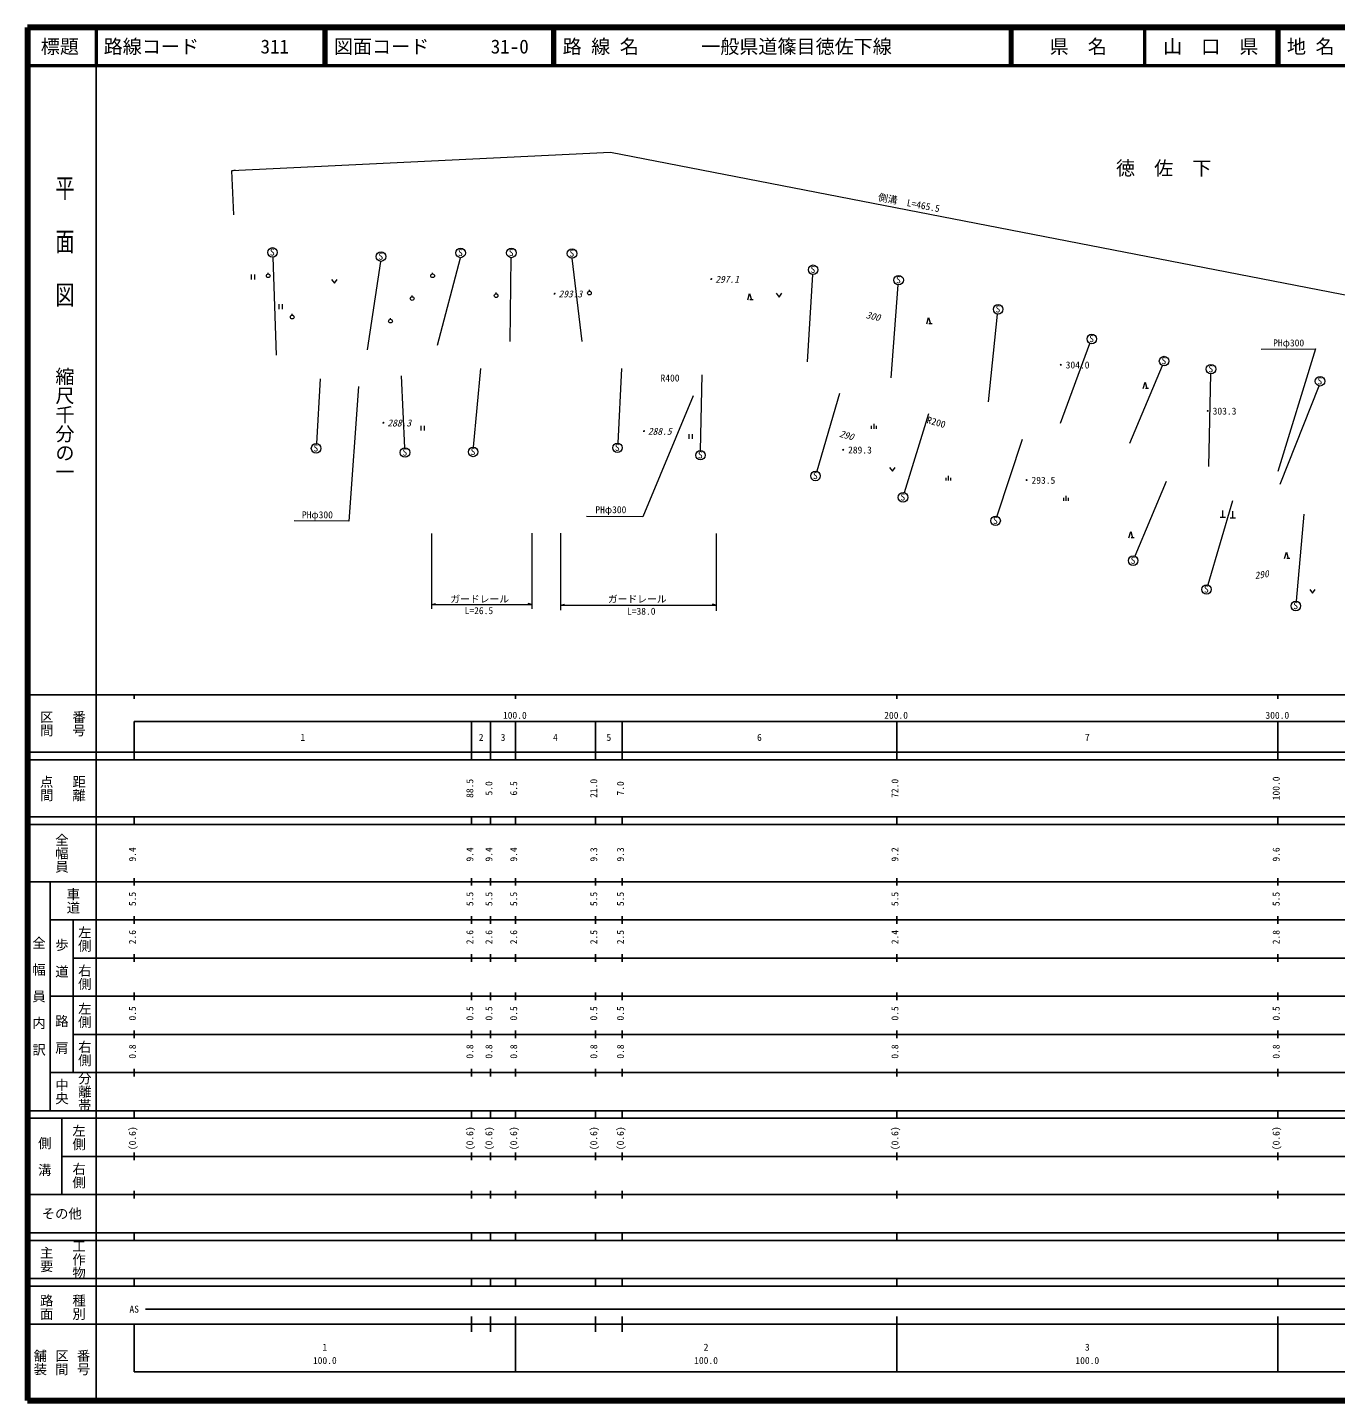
# Model space of a CAD drawing. Units: millimetres on the paper, with parts at other scales. Extents: x 40 to 680, y 20 to 380.
# Drawn here: x 40 to 383.1, y 20 to 380 of the extents above; entities that cross this region are included whole.
import ezdxf
from ezdxf.enums import TextEntityAlignment as Align

# ---------------------------------------------------------------- set-up
doc = ezdxf.new("R2010")
doc.units = ezdxf.units.MM
for name, color, linetype, lineweight in [('M-BGD', 7, 'Continuous', 13), ('M-STR-HTXT', 7, 'Continuous', 13), ('M-TTL', 2, 'Continuous', 140), ('M-TTL-BAND', 7, 'Continuous', 25), ('M-TTL-LINE', 7, 'Continuous', 50)]:
    doc.layers.add(name, color=color, linetype=linetype, lineweight=lineweight)
doc.layers.add('M-BMK-HTXT', color=7, linetype='Continuous')
doc.layers.add('M-TTL-TXT', color=7, linetype='Continuous')
doc.styles.add('@ＭＳ ゴシック', font='')
doc.styles.add('ＭＳ ゴシック', font='')
doc.styles.get('@ＭＳ ゴシック').set_extended_font_data('@MS Gothic')
doc.styles.get('ＭＳ ゴシック').set_extended_font_data('MS Gothic')

msp = doc.modelspace()

# ---------------------------------------------------------------- linework, layer by layer
at = {"layer": 'M-BGD'}
for p, q in [((105.298, 294.047), (104.416, 319.778)), ((129.237, 295.445), (132.662, 318.679)), ((147.571, 296.71), (153.564, 319.64)), ((166.605, 297.651), (166.874, 319.644)), ((185.478, 297.64), (182.87, 319.476)), ((98.701, 315.255), (98.701, 313.955)), ((99.676, 313.955), (99.676, 315.255)), ((103.169, 315.382), (103.169, 315.707)), ((119.786, 313.902), (120.521, 312.922)), ((120.521, 312.922), (121.256, 313.902)), ((146.282, 315.382), (146.282, 315.707)), ((244.617, 292.334), (246.014, 315.225)), ((140.912, 309.398), (140.912, 309.723)), ((162.928, 310.166), (162.928, 310.491)), ((187.399, 310.856), (187.399, 311.181)), ((228.919, 308.587), (229.418, 310.251)), ((229.418, 310.251), (229.917, 308.587)), ((236.423, 310.297), (237.158, 309.317)), ((237.158, 309.317), (237.893, 310.297)), ((266.538, 288.14), (268.351, 312.521)), ((105.912, 307.43), (105.912, 306.13)), ((106.887, 306.13), (106.887, 307.43)), ((230.333, 308.587), (229.501, 308.587)), ((109.46, 304.566), (109.46, 304.891)), ((135.235, 303.492), (135.235, 303.817)), ((275.893, 302.254), (276.392, 303.918)), ((276.392, 303.918), (276.891, 302.254)), ((292.13, 281.845), (294.419, 304.87)), ((277.307, 302.254), (276.475, 302.254)), ((310.981, 276.251), (318.703, 297.165)), ((138.053, 288.659), (138.866, 269.8)), ((158.863, 290.562), (156.933, 269.96)), ((195.843, 290.614), (194.846, 271.047)), ((216.853, 288.916), (216.433, 269.093)), ((329.133, 271.026), (337.772, 291.341)), ((349.85, 264.853), (350.387, 289.17)), ((116.808, 287.84), (115.791, 270.899)), ((332.664, 285.373), (333.163, 287.037)), ((333.163, 287.037), (333.662, 285.373)), ((334.078, 285.373), (333.246, 285.373)), ((368.637, 260.242), (378.806, 286.02)), ((253.043, 284.016), (247.027, 263.625)), ((276.391, 278.694), (269.998, 258.008)), ((143.194, 275.595), (143.194, 274.295)), ((144.169, 274.295), (144.169, 275.595)), ((261.43, 274.787), (261.43, 275.537)), ((262.055, 274.787), (262.055, 276.037)), ((262.68, 274.787), (262.68, 275.537)), ((213.501, 273.408), (213.501, 272.108)), ((214.476, 272.108), (214.476, 273.408)), ((300.904, 271.968), (294.295, 251.86)), ((266.136, 264.627), (266.871, 263.647)), ((266.871, 263.647), (267.606, 264.627)), ((280.992, 261.209), (280.992, 261.959)), ((281.617, 261.209), (281.617, 262.459)), ((282.242, 261.209), (282.242, 261.959)), ((338.713, 260.961), (330.478, 241.376)), ((311.83, 255.916), (311.83, 256.666)), ((312.455, 255.916), (312.455, 257.166)), ((313.08, 255.916), (313.08, 256.666)), ((356.133, 255.922), (349.597, 233.869)), ((353.584, 251.639), (353.584, 253.389)), ((356.205, 251.457), (356.205, 253.207)), ((374.819, 252.379), (372.781, 229.572)), ((352.884, 251.639), (354.284, 251.639)), ((355.505, 251.457), (356.905, 251.457)), ((328.888, 246.207), (329.387, 247.871)), ((329.387, 247.871), (329.886, 246.207)), ((330.302, 246.207), (329.47, 246.207)), ((369.733, 240.803), (370.232, 242.467)), ((370.232, 242.467), (370.731, 240.803)), ((371.147, 240.803), (370.315, 240.803)), ((376.334, 232.677), (377.069, 231.697)), ((377.069, 231.697), (377.804, 232.677))]:
    msp.add_line(p, q, dxfattribs=at)
for centre, radius in [((104.282, 321.021), 1.25), ((132.74, 319.927), 1.25), ((153.625, 320.888), 1.25), ((166.936, 320.892), 1.25), ((182.852, 320.726), 1.25), ((246.082, 316.473), 1.25), ((103.169, 314.895), 0.487), ((146.282, 314.895), 0.487), ((268.511, 313.761), 1.25), ((162.928, 309.678), 0.487), ((187.399, 310.369), 0.487), ((140.912, 308.911), 0.487), ((294.615, 306.104), 1.25), ((109.46, 304.078), 0.487), ((135.235, 303.004), 0.487), ((319.177, 298.321), 1.25), ((338.143, 292.535), 1.25), ((350.448, 290.419), 1.25), ((379.053, 287.245), 1.25), ((115.706, 269.652), 1.25), ((194.765, 269.8), 1.25), ((139.036, 268.562), 1.25), ((156.919, 268.71), 1.25), ((216.538, 267.848), 1.25), ((246.715, 262.415), 1.25), ((269.671, 256.802), 1.25), ((293.947, 250.66), 1.25), ((330.036, 240.207), 1.25), ((349.283, 232.659), 1.25), ((372.705, 228.325), 1.25)]:
    msp.add_circle(centre, radius, dxfattribs=at)
at = {"layer": 'M-STR-HTXT'}
for p, q in [((93.601, 342.41), (94.587, 342.708)), ((94.163, 330.887), (93.601, 342.41)), ((146.021, 247.366), (146.021, 227.569)), ((172.324, 247.433), (172.324, 227.569)), ((179.856, 247.433), (179.856, 227.203)), ((220.666, 247.299), (220.666, 227.082)), ((146.021, 228.678), (147.021, 228.928)), ((146.021, 228.678), (172.324, 228.678)), ((172.324, 228.678), (171.324, 228.928)), ((179.856, 228.569), (180.856, 228.819)), ((179.856, 228.569), (220.666, 228.569)), ((220.666, 228.569), (219.666, 228.819))]:
    msp.add_line(p, q, dxfattribs=at)
for points in [[(531.713, 350.098), (399.628, 307.076), (192.933, 347.198), (93.601, 342.41)], [(363.596, 295.68), (377.824, 295.745), (367.993, 263.537)], [(126.815, 285.862), (124.257, 250.575), (109.938, 250.626)], [(214.639, 283.376), (201.385, 251.702), (186.657, 251.779)]]:
    msp.add_lwpolyline(points, dxfattribs=at)
at = {"layer": 'M-TTL'}
for p, q in [((40, 380), (40, 20)), ((680, 380), (40, 380)), ((40, 20), (680, 20))]:
    msp.add_line(p, q, dxfattribs=at)
at = {"layer": 'M-TTL-BAND'}
for p, q in [((58, 370), (58, 20)), ((40, 205), (579, 205)), ((68, 205), (68, 204)), ((168, 205), (168, 204)), ((268, 205), (268, 204)), ((368, 205), (368, 204)), ((68, 198), (579, 198)), ((68, 198), (68, 188)), ((156.5, 188), (156.5, 198)), ((161.5, 188), (161.5, 198)), ((168, 188), (168, 198)), ((189, 188), (189, 198)), ((196, 188), (196, 198)), ((268, 188), (268, 198)), ((368, 188), (368, 198)), ((40, 190), (579, 190)), ((40, 188), (579, 188)), ((40, 173), (579, 173)), ((68, 171), (68, 173)), ((156.5, 171), (156.5, 173)), ((161.5, 171), (161.5, 173)), ((168, 171), (168, 173)), ((189, 171), (189, 173)), ((196, 171), (196, 173)), ((268, 171), (268, 173)), ((368, 171), (368, 173)), ((40, 171), (579, 171)), ((40, 156), (579, 156)), ((46, 96), (46, 156)), ((68, 155), (68, 157)), ((156.5, 155), (156.5, 157)), ((161.5, 155), (161.5, 157)), ((168, 155), (168, 157)), ((189, 155), (189, 157)), ((196, 155), (196, 157)), ((268, 155), (268, 157)), ((368, 155), (368, 157)), ((46, 146), (579, 146)), ((52, 146), (52, 106)), ((68, 145), (68, 147)), ((156.5, 145), (156.5, 147)), ((161.5, 145), (161.5, 147)), ((168, 145), (168, 147)), ((189, 145), (189, 147)), ((196, 145), (196, 147)), ((268, 145), (268, 147)), ((368, 145), (368, 147)), ((68, 135), (68, 137)), ((156.5, 135), (156.5, 137)), ((161.5, 135), (161.5, 137)), ((168, 135), (168, 137)), ((189, 135), (189, 137)), ((196, 135), (196, 137)), ((268, 135), (268, 137)), ((368, 135), (368, 137)), ((52, 136), (579, 136)), ((46, 126), (579, 126)), ((68, 125), (68, 127)), ((156.5, 125), (156.5, 127)), ((161.5, 125), (161.5, 127)), ((168, 125), (168, 127)), ((189, 125), (189, 127)), ((196, 125), (196, 127)), ((268, 125), (268, 127)), ((368, 125), (368, 127)), ((52, 116), (579, 116)), ((68, 115), (68, 117)), ((156.5, 115), (156.5, 117)), ((161.5, 115), (161.5, 117)), ((168, 115), (168, 117)), ((189, 115), (189, 117)), ((196, 115), (196, 117)), ((268, 115), (268, 117)), ((368, 115), (368, 117)), ((46, 106), (579, 106)), ((68, 105), (68, 107)), ((156.5, 105), (156.5, 107)), ((161.5, 105), (161.5, 107)), ((168, 105), (168, 107)), ((189, 105), (189, 107)), ((196, 105), (196, 107)), ((268, 105), (268, 107)), ((368, 105), (368, 107)), ((40, 96), (579, 96)), ((40, 94), (579, 94)), ((49, 94), (49, 74)), ((68, 94), (68, 96)), ((156.5, 94), (156.5, 96)), ((161.5, 94), (161.5, 96)), ((168, 94), (168, 96)), ((189, 94), (189, 96)), ((196, 94), (196, 96)), ((268, 94), (268, 96)), ((368, 94), (368, 96)), ((49, 84), (579, 84)), ((68, 83), (68, 85)), ((156.5, 83), (156.5, 85)), ((161.5, 83), (161.5, 85)), ((168, 83), (168, 85)), ((189, 83), (189, 85)), ((196, 83), (196, 85)), ((268, 83), (268, 85)), ((368, 83), (368, 85)), ((40, 74), (579, 74)), ((68, 73), (68, 75)), ((156.5, 73), (156.5, 75)), ((161.5, 73), (161.5, 75)), ((168, 73), (168, 75)), ((189, 73), (189, 75)), ((196, 73), (196, 75)), ((268, 73), (268, 75)), ((368, 73), (368, 75)), ((40, 64), (579, 64)), ((40, 62), (579, 62)), ((68, 62), (68, 64)), ((156.5, 62), (156.5, 64)), ((161.5, 62), (161.5, 64)), ((168, 62), (168, 64)), ((189, 62), (189, 64)), ((196, 62), (196, 64)), ((268, 62), (268, 64)), ((368, 62), (368, 64)), ((40, 52), (579, 52)), ((68, 50), (68, 52)), ((156.5, 50), (156.5, 52)), ((161.5, 50), (161.5, 52)), ((168, 50), (168, 52)), ((189, 50), (189, 52)), ((196, 50), (196, 52)), ((268, 50), (268, 52)), ((368, 50), (368, 52)), ((40, 50), (579, 50)), ((71, 44), (530.5, 44)), ((40, 40), (579, 40)), ((68, 40), (68, 27.5)), ((156.5, 38), (156.5, 42)), ((161.5, 38), (161.5, 42)), ((168, 27.5), (168, 42)), ((189, 38), (189, 42)), ((196, 38), (196, 42)), ((268, 27.5), (268, 42)), ((368, 27.5), (368, 42)), ((68, 27.5), (579, 27.5))]:
    msp.add_line(p, q, dxfattribs=at)
at = {"layer": 'M-TTL-LINE'}
for p, q in [((58, 380), (58, 370)), ((117.75, 380), (117.75, 370)), ((118.25, 380), (118.25, 370)), ((177.75, 380), (177.75, 370)), ((178.25, 380), (178.25, 370)), ((297.75, 380), (297.75, 370)), ((298.25, 380), (298.25, 370)), ((333, 380), (333, 370)), ((367.75, 380), (367.75, 370)), ((368.25, 380), (368.25, 370)), ((40, 370), (680, 370))]:
    msp.add_line(p, q, dxfattribs=at)

# ---------------------------------------------------------------- texts
at = {"layer": 'M-BGD', "style": 'ＭＳ ゴシック'}
for s, p in [('S', (103.603, 319.648)), ('S', (132.061, 318.553)), ('S', (152.947, 319.515)), ('S', (166.258, 319.519)), ('S', (182.173, 319.352)), ('S', (245.404, 315.1)), ('S', (267.833, 312.387)), ('S', (293.937, 304.731)), ('S', (318.499, 296.948)), ('・304.0', (309.77, 290.041)), ('S', (337.464, 291.161)), ('R400', (206.059, 286.618)), ('S', (349.769, 289.045)), ('S', (378.374, 285.872)), ('・303.3', (348.315, 277.948)), ('S', (115.027, 268.278)), ('S', (194.086, 268.426)), ('・289.3', (252.685, 267.753)), ('S', (138.358, 267.189)), ('S', (156.24, 267.336)), ('S', (215.859, 266.474)), ('S', (246.036, 261.041)), ('・293.5', (300.803, 259.812)), ('S', (268.992, 255.428)), ('S', (293.268, 249.286)), ('S', (329.358, 238.833)), ('S', (348.604, 231.286)), ('S', (372.026, 226.951))]:
    msp.add_text(s, height=1.833, dxfattribs=at).set_placement(p, align=Align.BOTTOM_LEFT)
at = {"layer": 'M-BGD', "style": 'ＭＳ ゴシック', "oblique": 15}
for s, p in [('・297.1', (217.833, 312.508)), ('・293.3', (176.716, 308.672)), ('・288.3', (131.843, 274.838)), ('・288.5', (200.169, 272.644))]:
    msp.add_text(s, height=1.833, dxfattribs=at).set_placement(p, align=Align.BOTTOM_LEFT)
for s, rotation, p in [('300', 347.097, (259.68, 303.269)), ('290', 343.917, (252.673, 272.185)), ('290', 8.811, (362.105, 234.812))]:
    msp.add_text(s, height=1.833, rotation=rotation, dxfattribs=at).set_placement(p, align=Align.BOTTOM_LEFT)
at = {"layer": 'M-BGD', "style": 'ＭＳ ゴシック'}
msp.add_text('R200', height=1.833, rotation=344.351, dxfattribs=at).set_placement((275.595, 275.758), align=Align.BOTTOM_LEFT)
at = {"layer": 'M-BMK-HTXT', "style": 'ＭＳ ゴシック'}
msp.add_text('徳\u3000佐\u3000下', height=3.666, dxfattribs=at).set_placement((325.537, 340.176), align=Align.BOTTOM_LEFT)
at = {"layer": 'M-STR-HTXT', "style": 'ＭＳ ゴシック'}
msp.add_text('側溝\u3000L=465.5', height=1.833, rotation=349.015, dxfattribs=at).set_placement((262.88, 334.137), align=Align.BOTTOM_LEFT)
for s, p in [('PHφ300', (366.754, 295.831)), ('PHφ300', (111.992, 250.762)), ('PHφ300', (188.967, 252.097)), ('ガードレール', (150.93, 228.678)), ('ガードレール', (192.262, 228.668)), ('L=26.5', (154.671, 225.637)), ('L=38.0', (197.261, 225.479))]:
    msp.add_text(s, height=1.833, dxfattribs=at).set_placement(p, align=Align.BOTTOM_LEFT)
at = {"layer": 'M-TTL-BAND', "style": '@ＭＳ ゴシック', "width": 1.4}
msp.add_text('平  面  図', height=3.666, rotation=270, dxfattribs=at).set_placement((49.777, 306.475), align=Align.MIDDLE_RIGHT)
at = {"layer": 'M-TTL-BAND', "style": '@ＭＳ ゴシック'}
msp.add_text('縮尺千分の一', height=3.666, rotation=270, dxfattribs=at).set_placement((49.777, 261.03), align=Align.MIDDLE_RIGHT)
for s, p in [('区間', (45, 197.5)), ('番号', (53.5, 197.5)), ('点間', (45, 180.5)), ('距離', (53.5, 180.5)), ('全幅員', (49, 163.5)), ('車道', (52, 151)), ('左側', (55, 141)), ('全\u3000幅\u3000員\u3000内\u3000訳', (43, 126)), ('歩\u3000道', (49, 136)), ('右側', (55, 131)), ('左側', (55, 121)), ('路\u3000肩', (49, 116)), ('右側', (55, 111)), ('分離帯', (55, 101)), ('中央', (49, 101)), ('左側', (53.5, 89)), ('側\u3000溝', (44.5, 84)), ('右側', (53.5, 79)), ('工作物', (53.5, 57)), ('主要', (45, 57)), ('路面', (45, 44.5)), ('種別', (53.5, 44.5)), ('舗装', (43.333, 30)), ('区間', (49, 30)), ('番号', (54.667, 30))]:
    msp.add_text(s, height=2.566, rotation=270, dxfattribs=at).set_placement(p, align=Align.MIDDLE_CENTER)
at = {"layer": 'M-TTL-BAND', "style": 'ＭＳ ゴシック'}
for s, p in [('100.0', (167.844, 198.195)), ('200.0', (267.844, 198.195)), ('300.0', (367.844, 198.195)), ('1', (112.25, 192.405)), ('2', (159, 192.405)), ('3', (164.75, 192.405)), ('4', (178.5, 192.405)), ('5', (192.5, 192.405)), ('6', (232, 192.405)), ('7', (318, 192.405)), ('AS', (68, 42.5)), ('1', (118, 32.523)), ('2', (218, 32.523)), ('3', (318, 32.523)), ('100.0', (118, 29.033)), ('100.0', (218, 29.033)), ('100.0', (318, 29.033))]:
    msp.add_text(s, height=1.833, dxfattribs=at).set_placement(p, align=Align.BOTTOM_CENTER)
for s, p in [('88.5', (157.5, 180.5)), ('5.0', (162.5, 180.5)), ('6.5', (169, 180.5)), ('21.0', (190, 180.5)), ('7.0', (197, 180.5)), ('72.0', (269, 180.5)), ('100.0', (369, 180.5)), ('9.4', (69, 163.174)), ('9.4', (157.5, 163.174)), ('9.4', (162.5, 163.174)), ('9.4', (169, 163.174)), ('9.3', (190, 163.174)), ('9.3', (197, 163.174)), ('9.2', (269, 163.174)), ('9.6', (369, 163.174)), ('5.5', (69, 151.5)), ('5.5', (157.5, 151.5)), ('5.5', (162.5, 151.5)), ('5.5', (169, 151.5)), ('5.5', (190, 151.5)), ('5.5', (197, 151.5)), ('5.5', (269, 151.5)), ('5.5', (369, 151.5)), ('2.6', (69, 141.5)), ('2.6', (157.5, 141.5)), ('2.6', (162.5, 141.5)), ('2.6', (169, 141.5)), ('2.5', (190, 141.5)), ('2.5', (197, 141.5)), ('2.4', (269, 141.5)), ('2.8', (369, 141.5)), ('0.5', (69, 121.5)), ('0.5', (157.5, 121.5)), ('0.5', (162.5, 121.5)), ('0.5', (169, 121.5)), ('0.5', (190, 121.5)), ('0.5', (197, 121.5)), ('0.5', (269, 121.5)), ('0.5', (369, 121.5)), ('0.8', (69, 111.5)), ('0.8', (157.5, 111.5)), ('0.8', (162.5, 111.5)), ('0.8', (169, 111.5)), ('0.8', (190, 111.5)), ('0.8', (197, 111.5)), ('0.8', (269, 111.5)), ('0.8', (369, 111.5)), ('(0.6)', (69, 88.764)), ('(0.6)', (157.5, 88.764)), ('(0.6)', (162.5, 88.764)), ('(0.6)', (169, 88.764)), ('(0.6)', (190, 88.764)), ('(0.6)', (197, 88.764)), ('(0.6)', (269, 88.764)), ('(0.6)', (369, 88.764))]:
    msp.add_text(s, height=1.833, rotation=90, dxfattribs=at).set_placement(p, align=Align.BOTTOM_CENTER)
msp.add_text('その他', height=2.566, dxfattribs=at).set_placement((49, 69), align=Align.MIDDLE_CENTER)
at = {"layer": 'M-TTL-TXT', "style": 'ＭＳ ゴシック'}
for s, p in [('標題', (48.5, 375)), ('県\u3000名', (315.625, 375)), ('山\u3000口\u3000県', (350.375, 375))]:
    msp.add_text(s, height=3.666, dxfattribs=at).set_placement(p, align=Align.MIDDLE_CENTER)
for s, p in [('路線コード', (60, 375)), ('311', (101.142, 375)), ('図面コード', (120.38, 375)), ('31-0', (161.521, 375)), ('路 線 名', (180.38, 375)), ('一般県道篠目徳佐下線', (216.734, 375)), ('地 名', (370.38, 375))]:
    msp.add_text(s, height=3.666, dxfattribs=at).set_placement(p, align=Align.MIDDLE_LEFT)

doc.saveas('drawing.dxf')
